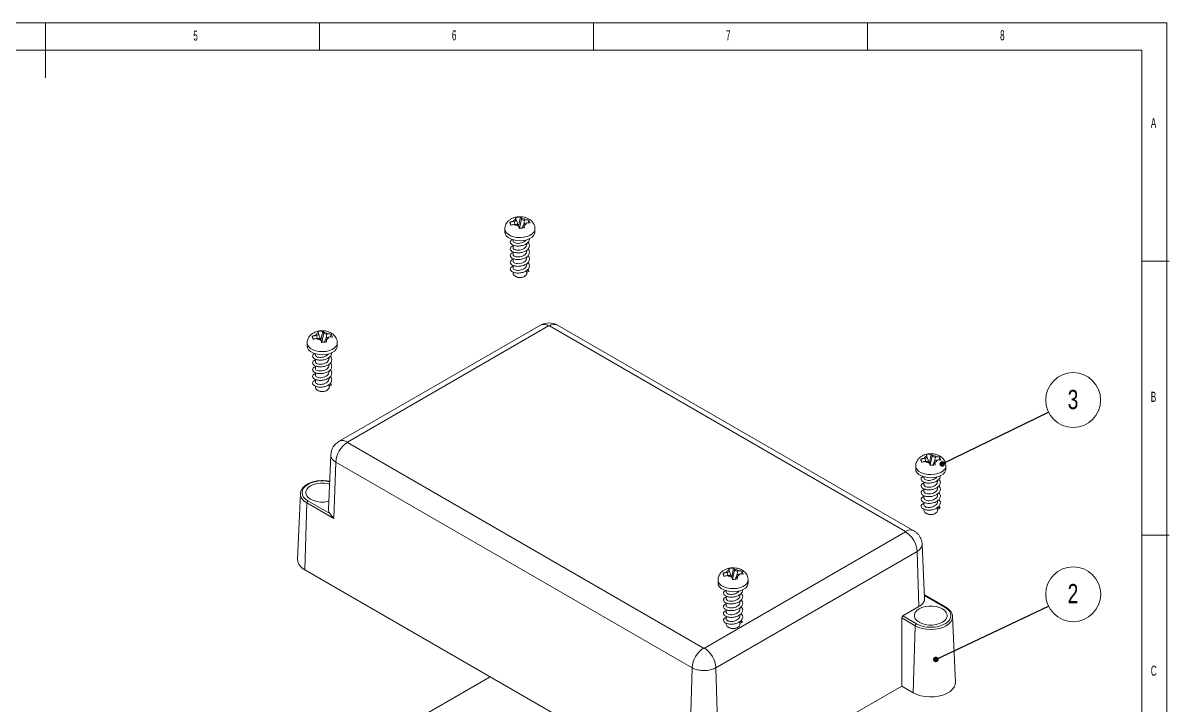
# Model space of a CAD drawing. Header units: millimetres. Extents: x 5 to 415, y 5 to 292.
# Drawn here: x 205.9 to 415, y 167.5 to 292 of the extents above; entities that cross this region are included whole.
import ezdxf

# ---------------------------------------------------------------- set-up
doc = ezdxf.new("R2010")
doc.units = ezdxf.units.MM
doc.layers.add('LAYER_1', color=179, linetype='Continuous', lineweight=15)
doc.styles.add('SLDTEXTSTYLE1', font='TXT', dxfattribs={"width": 0.605})
doc.styles.add('SLDTEXTSTYLE4', font='TXT', dxfattribs={"width": 0.75})
doc.dimstyles.new('SLDDIMSTYLE0', dxfattribs={"dimtxt": 0, "dimasz": 1.016, "dimexe": 0, "dimexo": 0.0625, "dimgap": 0, "dimtad": 0, "dimtih": 1, "dimtoh": 1, "dimdec": 0, "dimrnd": 1e-09, "dimzin": 0, "dimdsep": 46, "dimtxsty": 'Standard', "dimblk1": 'DOT', "dimblk2": 'DOT', "dimsah": 1, "dimcen": 0.09, "dimadec": 0, "dimazin": 0, "dimtfac": 1.016, "dimtdec": 0, "dimtofl": 0, "dimtmove": 0, "dimatfit": 3, "dimldrblk": 'DOT', "dimfxl": 1, "dimfrac": 2, "dimtolj": 1, "dimtzin": 0, "dimarcsym": 0})

# ---------------------------------------------------------------- blocks, each defined once
blk = doc.blocks.new('SW_NOTE_3')
at = {"layer": 'LAYER_1', "color": 0}
blk.add_circle((4.5, 2.2), 5.01, dxfattribs=at)
at = {"layer": 'LAYER_1', "color": 0, "insert": (4.47, 4.05), "char_height": 3.5, "attachment_point": 2, "style": 'SLDTEXTSTYLE4'}
blk.add_mtext('3', dxfattribs=at)
blk = doc.blocks.new('_DOT')
at = {"color": 0, "linetype": 'ByBlock', "lineweight": -2}
blk.add_line((-0.5, 0), (-1, 0), dxfattribs=at)
at = {"color": 0, "linetype": 'ByBlock', "const_width": 0.5}
blk.add_lwpolyline([(-0.25, 0, 1), (0.25, 0, 1)], format="xyb", close=True, dxfattribs=at)
blk = doc.blocks.new('SW_NOTE_4')
at = {"layer": 'LAYER_1', "color": 0}
blk.add_circle((4.53, 2.15), 5.01, dxfattribs=at)
at = {"layer": 'LAYER_1', "color": 0, "insert": (4.49, 4.01), "char_height": 3.5, "attachment_point": 2, "style": 'SLDTEXTSTYLE4'}
blk.add_mtext('2', dxfattribs=at)

msp = doc.modelspace()

# ---------------------------------------------------------------- linework, layer by layer
at = {"color": 7, "linetype": 'Continuous', "lineweight": 15}
for p, q in [((295.502, 255.784), (295.343, 255.765)), ((295.548, 255.2), (295.707, 255.219)), ((295.842, 256.207), (295.876, 256.115)), ((295.876, 256.115), (296.223, 255.089)), ((296.315, 254.904), (296.663, 256.578)), ((296.854, 256.233), (296.821, 256.325)), ((297.263, 255.253), (296.938, 254.539)), ((297.291, 255.03), (297.258, 255.122)), ((297.585, 256.037), (297.426, 256.017)), ((297.631, 255.452), (297.791, 255.472)), ((298.096, 255.488), (298.202, 255.998)), ((293.817, 254.394), (293.817, 253.822)), ((293.875, 253.496), (293.817, 253.822)), ((296.279, 255.004), (296.313, 254.912)), ((299.317, 253.822), (299.317, 254.394)), ((295.317, 252.408), (295.317, 252.186)), ((295.317, 251.45), (295.317, 250.953)), ((297.817, 251.569), (297.817, 251.768)), ((295.317, 250.217), (295.317, 249.72)), ((295.317, 248.984), (295.317, 248.487)), ((297.817, 250.336), (297.817, 250.535)), ((297.817, 249.103), (297.817, 249.302)), ((295.317, 247.751), (295.317, 247.254)), ((297.817, 247.87), (297.817, 248.069)), ((297.817, 246.269), (297.817, 246.836)), ((297.817, 246.818), (298.28, 246.681)), ((298.28, 246.681), (298.058, 247.045)), ((295.317, 246.518), (295.317, 246.269)), ((295.683, 245.759), (295.86, 245.657)), ((297.274, 245.657), (297.451, 245.759)), ((298.28, 246.681), (297.817, 246.431)), ((300.302, 236.823), (263.59, 215.629)), ((301.802, 236.674), (265.09, 215.481)), ((366.934, 199.153), (301.938, 236.674)), ((368.434, 199.301), (303.438, 236.823)), ((259.44, 234.966), (259.28, 234.947)), ((259.486, 234.382), (259.645, 234.401)), ((259.78, 235.388), (259.813, 235.296)), ((259.813, 235.296), (260.161, 234.27)), ((260.253, 234.085), (260.6, 235.76)), ((260.792, 235.415), (260.759, 235.507)), ((261.2, 234.435), (260.875, 233.721)), ((261.229, 234.212), (261.195, 234.304)), ((261.523, 235.218), (261.364, 235.199)), ((261.569, 234.634), (261.728, 234.653)), ((262.034, 234.67), (262.139, 235.179)), ((257.754, 233.575), (257.754, 233.004)), ((257.813, 232.678), (257.754, 233.004)), ((260.217, 234.185), (260.25, 234.094)), ((263.254, 233.004), (263.254, 233.575)), ((259.254, 231.59), (259.254, 231.367)), ((259.254, 230.632), (259.254, 230.134)), ((261.754, 230.751), (261.754, 230.95)), ((259.254, 229.399), (259.254, 228.901)), ((259.254, 228.166), (259.254, 227.668)), ((261.754, 229.518), (261.754, 229.717)), ((261.754, 228.285), (261.754, 228.484)), ((259.254, 226.933), (259.254, 226.435)), ((261.754, 227.052), (261.754, 227.251)), ((261.754, 225.451), (261.754, 226.018)), ((261.754, 225.999), (262.217, 225.862)), ((262.217, 225.862), (261.754, 225.613)), ((262.217, 225.862), (261.995, 226.227)), ((259.254, 225.7), (259.254, 225.451)), ((259.62, 224.94), (259.797, 224.838)), ((261.212, 224.838), (261.388, 224.94)), ((265.09, 215.403), (330.086, 177.881)), ((371.269, 211.634), (371.616, 213.308)), ((262.065, 213.125), (261.634, 203.246)), ((262.97, 211.815), (262.649, 201.526)), ((327.966, 174.293), (262.97, 211.815)), ((370.455, 212.515), (370.296, 212.496)), ((370.501, 211.931), (370.661, 211.95)), ((370.796, 212.937), (370.829, 212.845)), ((370.829, 212.845), (371.177, 211.819)), ((371.232, 211.734), (371.266, 211.642)), ((371.808, 212.963), (371.774, 213.055)), ((372.216, 211.984), (371.891, 211.269)), ((372.245, 211.761), (372.211, 211.853)), ((372.539, 212.767), (372.38, 212.748)), ((372.585, 212.183), (372.744, 212.202)), ((373.049, 212.219), (373.155, 212.728)), ((368.77, 211.124), (368.77, 210.552)), ((368.829, 210.227), (368.77, 210.552)), ((370.27, 209.138), (370.27, 208.916)), ((374.27, 210.552), (374.27, 211.124)), ((370.27, 208.181), (370.27, 207.683)), ((372.77, 208.3), (372.77, 208.499)), ((372.77, 207.067), (372.77, 207.266)), ((256.519, 206.076), (256.006, 194.071)), ((370.27, 206.948), (370.27, 206.45)), ((370.27, 205.715), (370.27, 205.217)), ((372.77, 205.834), (372.77, 206.033)), ((257.686, 204.392), (257.322, 192.17)), ((262.649, 201.526), (257.686, 204.392)), ((257.898, 204.75), (261.876, 202.454)), ((370.27, 204.482), (370.27, 203.984)), ((370.27, 203.249), (370.27, 202.999)), ((372.77, 204.601), (372.77, 204.8)), ((372.77, 202.999), (372.77, 203.567)), ((372.77, 203.548), (373.233, 203.411)), ((373.233, 203.411), (372.77, 203.162)), ((373.233, 203.411), (373.011, 203.776)), ((370.636, 202.489), (370.813, 202.387)), ((372.227, 202.387), (372.404, 202.489)), ((330.222, 177.881), (366.934, 199.074)), ((370.391, 186.917), (369.959, 196.797)), ((369.054, 195.486), (332.342, 174.293)), ((369.368, 185.439), (369.054, 195.486)), ((335.206, 190.816), (335.553, 192.49)), ((257.322, 192.17), (332.276, 148.9)), ((332.708, 190.306), (332.708, 189.734)), ((334.393, 191.696), (334.234, 191.677)), ((334.439, 191.112), (334.598, 191.131)), ((334.733, 192.118), (334.767, 192.027)), ((334.767, 192.027), (335.114, 191.001)), ((335.17, 190.916), (335.203, 190.824)), ((335.745, 192.145), (335.712, 192.237)), ((336.154, 191.165), (335.829, 190.451)), ((336.182, 190.942), (336.149, 191.034)), ((336.476, 191.949), (336.317, 191.929)), ((336.522, 191.364), (336.682, 191.384)), ((336.987, 191.4), (337.093, 191.91)), ((338.208, 189.734), (338.208, 190.306)), ((332.766, 189.408), (332.708, 189.734)), ((334.208, 188.32), (334.208, 188.098)), ((334.208, 187.362), (334.208, 186.865)), ((334.208, 186.129), (334.208, 185.632)), ((336.708, 187.481), (336.708, 187.68)), ((336.708, 186.248), (336.708, 186.447)), ((374.277, 185.324), (370.361, 187.584)), ((334.208, 184.896), (334.208, 184.399)), ((336.708, 185.015), (336.708, 185.214)), ((369.368, 185.439), (366.422, 183.738)), ((334.208, 183.663), (334.208, 183.166)), ((334.208, 182.43), (334.208, 182.181)), ((336.708, 183.782), (336.708, 183.981)), ((336.708, 182.181), (336.708, 182.748)), ((336.708, 182.729), (337.17, 182.592)), ((337.17, 182.592), (336.708, 182.343)), ((337.17, 182.592), (336.948, 182.957)), ((366.217, 183.375), (366.217, 170.944)), ((368.701, 181.94), (366.217, 183.375)), ((366.422, 183.738), (368.913, 182.299)), ((368.701, 181.94), (368.338, 169.719)), ((375.502, 183.676), (375.505, 183.624)), ((376.019, 171.62), (375.505, 183.624)), ((334.574, 181.671), (334.75, 181.569)), ((336.165, 181.569), (336.342, 181.671)), ((327.676, 163.987), (327.966, 174.293)), ((332.342, 174.293), (332.626, 164.228)), ((291.136, 172.65), (265.101, 157.62)), ((339.748, 155.664), (366.217, 170.944)), ((366.217, 170.944), (368.338, 169.719))]:
    msp.add_line(p, q, dxfattribs=at)
at = {"color": 8, "linetype": 'Continuous', "lineweight": 15}
for p, q in [((295.694, 255.218), (295.502, 255.784)), ((296.489, 254.471), (296.854, 256.233)), ((297.258, 255.122), (296.995, 254.544)), ((297.426, 256.017), (297.271, 255.269)), ((293.875, 254.068), (293.817, 254.399)), ((259.632, 234.399), (259.44, 234.966)), ((260.427, 233.653), (260.792, 235.415)), ((261.195, 234.304), (260.932, 233.726)), ((261.364, 235.199), (261.209, 234.451)), ((257.813, 233.249), (257.754, 233.58)), ((370.647, 211.948), (370.455, 212.515)), ((371.442, 211.201), (371.808, 212.963)), ((372.211, 211.853), (371.948, 211.274)), ((372.38, 212.748), (372.224, 212)), ((368.829, 210.798), (368.77, 211.129)), ((332.766, 189.98), (332.708, 190.311)), ((334.585, 191.13), (334.393, 191.696)), ((335.38, 190.383), (335.745, 192.145)), ((336.149, 191.034), (335.886, 190.456)), ((336.317, 191.929), (336.162, 191.181)), ((374.127, 185.309), (370.366, 187.48))]:
    msp.add_line(p, q, dxfattribs=at)
at = {"color": 8, "linetype": 'Continuous', "lineweight": 15, "flags": 128}
for points in [[(299.317, 254.394), (299.289, 254.168), (299.126, 253.812), (298.824, 253.487), (298.401, 253.211), (297.879, 252.999), (297.287, 252.861), (296.655, 252.807), (296.019, 252.838), (295.412, 252.953), (294.868, 253.145), (294.415, 253.405), (294.078, 253.718), (293.875, 254.068)], [(263.254, 233.575), (263.227, 233.35), (263.063, 232.994), (262.762, 232.669), (262.339, 232.393), (261.817, 232.18), (261.224, 232.043), (260.593, 231.989), (259.957, 232.02), (259.35, 232.134), (258.805, 232.327), (258.352, 232.587), (258.016, 232.9), (257.813, 233.249)], [(374.27, 211.124), (374.242, 210.899), (374.079, 210.542), (373.778, 210.217), (373.355, 209.941), (372.833, 209.729), (372.24, 209.592), (371.609, 209.537), (370.972, 209.568), (370.366, 209.683), (369.821, 209.876), (369.368, 210.136), (369.031, 210.449), (368.829, 210.798)], [(261.855, 208.235), (261.224, 208.342), (260.504, 208.383), (259.785, 208.342), (259.094, 208.221), (258.456, 208.025), (257.898, 207.76), (257.439, 207.437), (257.098, 207.07), (256.889, 206.67), (256.818, 206.255), (256.889, 205.84), (257.098, 205.441), (257.439, 205.073), (257.898, 204.75)], [(338.208, 190.306), (338.18, 190.08), (338.016, 189.724), (337.715, 189.399), (337.292, 189.123), (336.77, 188.911), (336.178, 188.773), (335.546, 188.719), (334.91, 188.75), (334.303, 188.865), (333.759, 189.057), (333.306, 189.317), (332.969, 189.63), (332.766, 189.98)], [(375.505, 183.624), (375.506, 183.568), (375.43, 183.119), (375.203, 182.687), (374.835, 182.289), (374.339, 181.94), (373.735, 181.654), (373.046, 181.441), (372.298, 181.31), (371.52, 181.266), (370.742, 181.31), (369.995, 181.441), (369.305, 181.654), (368.701, 181.94)]]:
    msp.add_lwpolyline(points, dxfattribs=at)
at = {"color": 7, "linetype": 'Continuous', "lineweight": 15, "flags": 128}
for points in [[(299.317, 253.822), (299.289, 253.597), (299.126, 253.24), (298.824, 252.915), (298.401, 252.639), (297.879, 252.427), (297.287, 252.29), (296.655, 252.235), (296.019, 252.266), (295.412, 252.381), (294.868, 252.574), (294.415, 252.834), (294.078, 253.147), (293.875, 253.496)], [(295.317, 246.269), (295.343, 246.121), (295.505, 245.888), (295.795, 245.702), (296.177, 245.583), (296.607, 245.548), (297.032, 245.599), (297.401, 245.731), (297.669, 245.929), (297.804, 246.167), (297.817, 246.269)], [(263.254, 233.004), (263.227, 232.778), (263.063, 232.422), (262.762, 232.097), (262.339, 231.821), (261.817, 231.609), (261.224, 231.471), (260.593, 231.417), (259.957, 231.448), (259.35, 231.563), (258.805, 231.755), (258.352, 232.015), (258.016, 232.328), (257.813, 232.678)], [(259.254, 225.451), (259.281, 225.303), (259.442, 225.07), (259.732, 224.883), (260.115, 224.765), (260.545, 224.729), (260.969, 224.781), (261.338, 224.913), (261.606, 225.11), (261.742, 225.348), (261.754, 225.451)], [(374.27, 210.552), (374.242, 210.327), (374.079, 209.971), (373.778, 209.646), (373.355, 209.37), (372.833, 209.157), (372.24, 209.02), (371.609, 208.966), (370.972, 208.997), (370.366, 209.112), (369.821, 209.304), (369.368, 209.564), (369.031, 209.877), (368.829, 210.227)], [(261.712, 204.67), (261.495, 204.62), (260.84, 204.534), (260.168, 204.534), (259.514, 204.62), (258.908, 204.789), (258.383, 205.031), (257.964, 205.334), (257.673, 205.683), (257.523, 206.061), (257.523, 206.449), (257.673, 206.827), (257.964, 207.177), (258.383, 207.48), (258.908, 207.722), (259.514, 207.89), (260.168, 207.976), (260.84, 207.976), (261.495, 207.89), (261.842, 207.805)], [(256.518, 206.016), (256.518, 206.019), (256.519, 206.076)], [(370.27, 202.999), (370.297, 202.851), (370.458, 202.619), (370.748, 202.432), (371.131, 202.314), (371.56, 202.278), (371.985, 202.33), (372.354, 202.462), (372.622, 202.659), (372.757, 202.897), (372.77, 202.999)], [(338.208, 189.734), (338.18, 189.509), (338.016, 189.152), (337.715, 188.827), (337.292, 188.551), (336.77, 188.339), (336.178, 188.202), (335.546, 188.147), (334.91, 188.178), (334.303, 188.293), (333.759, 188.486), (333.306, 188.746), (332.969, 189.059), (332.766, 189.408)], [(373.641, 185.029), (374.06, 184.725), (374.352, 184.376), (374.501, 183.998), (374.501, 183.61), (374.352, 183.232), (374.06, 182.883), (373.641, 182.579), (373.116, 182.338), (372.511, 182.169), (371.856, 182.083), (371.184, 182.083), (370.529, 182.169), (369.924, 182.338), (369.399, 182.579), (368.98, 182.883), (368.688, 183.232), (368.539, 183.61), (368.539, 183.998), (368.688, 184.376), (368.98, 184.725), (369.399, 185.029), (369.924, 185.27), (370.529, 185.439), (371.184, 185.525), (371.856, 185.525), (372.511, 185.439), (373.116, 185.27), (373.641, 185.029)], [(368.913, 182.299), (369.472, 182.034), (370.109, 181.838), (370.801, 181.717), (371.52, 181.676), (372.239, 181.717), (372.931, 181.838), (373.568, 182.034), (374.127, 182.299), (374.585, 182.622), (374.926, 182.99), (375.136, 183.389), (375.207, 183.804), (375.136, 184.219), (374.926, 184.618), (374.585, 184.986), (374.127, 185.309)], [(334.208, 182.181), (334.234, 182.033), (334.396, 181.8), (334.685, 181.614), (335.068, 181.495), (335.498, 181.46), (335.923, 181.511), (336.292, 181.643), (336.56, 181.84), (336.695, 182.079), (336.708, 182.181)], [(368.338, 169.719), (368.977, 169.413), (369.702, 169.179), (370.49, 169.027), (371.312, 168.961), (372.142, 168.983), (372.95, 169.093), (373.71, 169.286), (374.395, 169.557), (374.982, 169.896), (375.451, 170.292), (375.787, 170.73), (375.977, 171.197), (376.019, 171.62)]]:
    msp.add_lwpolyline(points, dxfattribs=at)
at = {"color": 7, "linetype": 'Continuous', "lineweight": 15}
for centre, radius, start, end in [((296.104, 255.408), 0.84, 108.10647, 154.82206), ((296.445, 256.421), 1.515, 233.69196, 264.97941), ((296.688, 254.816), 1.515, 53.69196, 84.97941), ((297.03, 255.829), 0.84, 288.10647, 334.82206), ((296.567, 246.982), 1.503, 241.92076, 298.07924), ((301.87, 234.085), 3.155, 59.71338, 119.73699), ((260.041, 234.589), 0.84, 108.10647, 154.82206), ((260.383, 235.603), 1.515, 233.69196, 264.97941), ((260.626, 233.998), 1.515, 53.69196, 84.97941), ((260.968, 235.011), 0.84, 288.10647, 334.82206), ((260.504, 226.164), 1.503, 241.92076, 298.07924), ((265.122, 212.988), 3.053, 119.60441, 177.43855), ((267.593, 211.503), 4.633, 122.6951, 176.15006), ((371.057, 212.138), 0.84, 108.10647, 154.82206), ((371.398, 213.151), 1.515, 233.69196, 264.97941), ((371.642, 211.546), 1.515, 53.69196, 84.97941), ((371.983, 212.56), 0.84, 288.10647, 334.82206), ((258.148, 204.36), 0.463, 122.6951, 176.15006), ((371.52, 203.713), 1.503, 241.92076, 298.07924), ((364.432, 195.175), 4.633, 3.84994, 57.3049), ((258.218, 194.197), 2.216, 183.25847, 246.15356), ((334.994, 191.32), 0.84, 108.10647, 154.82206), ((335.336, 192.333), 1.515, 233.69196, 264.97941), ((335.579, 190.728), 1.515, 53.69196, 84.97941), ((335.921, 191.741), 0.84, 288.10647, 334.82206), ((369.164, 181.909), 0.463, 122.6951, 176.15006), ((335.458, 182.894), 1.503, 241.92076, 298.07924), ((332.589, 173.982), 4.633, 122.6951, 176.15006), ((327.72, 173.982), 4.633, 3.84994, 57.3049)]:
    msp.add_arc(centre, radius, start, end, dxfattribs=at)
at = {"color": 8, "linetype": 'Continuous', "lineweight": 15}
for centre, radius, start, end in [((300.926, 235.476), 1.484, 53.82896, 114.86058), ((302.814, 235.476), 1.484, 65.13942, 126.17104), ((264.214, 214.283), 1.484, 53.83236, 114.82308), ((258.514, 206.219), 2.006, 185.80242, 245.61596), ((367.81, 197.954), 1.484, 65.17692, 126.16764), ((368.34, 196.947), 1.626, 296.05431, 354.67099), ((374.214, 185.189), 0.148, 65.17713, 126.16762)]:
    msp.add_arc(centre, radius, start, end, dxfattribs=at)
at = {"color": 7, "linetype": 'Continuous', "lineweight": 15}
for centre, major_axis, ratio, start_param, end_param in [((295.362, 256.073), (0.524, -0.026), 0.559927, 5.0110288, 6.5147877), ((295.78, 254.923), (0.51, 0.029), 0.590716, 0.1760469, 1.6798058), ((297.354, 256.314), (0.51, 0.029), 0.590716, 3.3176396, 4.8213984), ((297.772, 255.164), (0.524, -0.026), 0.559927, 1.8694362, 3.373195), ((259.3, 235.254), (0.524, -0.026), 0.559927, 5.0110288, 6.5147877), ((259.717, 234.105), (0.51, 0.029), 0.590716, 0.1760469, 1.6798058), ((261.291, 235.496), (0.51, 0.029), 0.590716, 3.3176396, 4.8213984), ((261.709, 234.346), (0.524, -0.026), 0.559927, 1.8694362, 3.373195), ((370.315, 212.803), (0.524, -0.026), 0.559927, 5.0110288, 6.5147877), ((370.733, 211.653), (0.51, 0.029), 0.590716, 0.1760469, 1.6798058), ((372.307, 213.044), (0.51, 0.029), 0.590716, 3.3176396, 4.8213984), ((372.725, 211.894), (0.524, -0.026), 0.559927, 1.8694362, 3.373195), ((334.253, 191.985), (0.524, -0.026), 0.559927, 5.0110288, 6.5147877), ((334.671, 190.835), (0.51, 0.029), 0.590716, 0.1760469, 1.6798058), ((336.245, 192.226), (0.51, 0.029), 0.590716, 3.3176396, 4.8213984), ((336.662, 191.076), (0.524, -0.026), 0.559927, 1.8694362, 3.373195), ((366.429, 183.488), (0.142, 0.264), 0.5971634, 0.7665987, 2.3024885)]:
    msp.add_ellipse(centre, major_axis=major_axis, ratio=ratio, start_param=start_param, end_param=end_param, dxfattribs=at)
for points, knots in [([(299.301, 254.394), (299.306, 254.452), (299.322, 254.672), (299.22, 255.042), (299.017, 255.465), (298.721, 255.826), (298.351, 256.128), (297.903, 256.368), (297.384, 256.538), (296.811, 256.623), (296.21, 256.615), (295.609, 256.505), (295.064, 256.296), (294.606, 256.002), (294.25, 255.65), (293.995, 255.243), (293.841, 254.819), (293.83, 254.533), (293.825, 254.404)], [0, 0, 0, 0, 0.0224943, 0.0848605, 0.1446244, 0.2039556, 0.2649891, 0.3296553, 0.3987278, 0.4706342, 0.543635, 0.6185569, 0.6968447, 0.7645833, 0.8284677, 0.8899837, 0.9504295, 1, 1, 1, 1]), ([(295.343, 255.765), (295.298, 255.759), (295.207, 255.746), (295.071, 255.712), (294.936, 255.668), (294.825, 255.622), (294.761, 255.589), (294.739, 255.579)], [0, 0, 0, 0, 0.2177749, 0.4370443, 0.6611819, 0.8870661, 1, 1, 1, 1]), ([(294.739, 255.579), (294.754, 255.54), (294.782, 255.462), (294.829, 255.333), (294.879, 255.197), (294.914, 255.098), (294.932, 255.049)], [0, 0, 0, 0, 0.2484757, 0.4975835, 0.7484886, 1, 1, 1, 1]), ([(294.932, 255.049), (295.007, 255.075), (295.158, 255.128), (295.367, 255.175), (295.497, 255.193), (295.548, 255.2)], [0, 0, 0, 0, 0.3739126, 0.7561761, 1, 1, 1, 1]), ([(296.663, 256.578), (296.586, 256.575), (296.434, 256.569), (296.204, 256.545), (295.974, 256.513), (295.821, 256.483), (295.745, 256.467)], [0, 0, 0, 0, 0.2484757, 0.4975835, 0.7484886, 1, 1, 1, 1]), ([(295.745, 256.467), (295.754, 256.445), (295.771, 256.4), (295.806, 256.307), (295.832, 256.235), (295.842, 256.207)], [0, 0, 0, 0, 0.3739126, 0.7561761, 1, 1, 1, 1]), ([(296.821, 256.325), (296.801, 256.374), (296.76, 256.473), (296.703, 256.545), (296.669, 256.573), (296.663, 256.578)], [0, 0, 0, 0, 0.4370239, 0.8869741, 1, 1, 1, 1]), ([(298.202, 255.998), (298.127, 256.014), (297.976, 256.046), (297.767, 256.054), (297.636, 256.041), (297.585, 256.037)], [0, 0, 0, 0, 0.3739126, 0.7561761, 1, 1, 1, 1]), ([(297.791, 255.472), (297.881, 255.48), (298.066, 255.496), (298.266, 255.486), (298.373, 255.471), (298.394, 255.468)], [0, 0, 0, 0, 0.4370239, 0.8869741, 1, 1, 1, 1]), ([(298.394, 255.468), (298.365, 255.565), (298.307, 255.76), (298.237, 255.918), (298.202, 255.998)], [0, 0, 0, 0, 0.49758483, 1, 1, 1, 1]), ([(296.313, 254.912), (296.333, 254.856), (296.374, 254.743), (296.43, 254.584), (296.464, 254.488), (296.471, 254.468)], [0, 0, 0, 0, 0.4370239, 0.8869741, 1, 1, 1, 1]), ([(296.471, 254.468), (296.624, 254.494), (296.931, 254.546), (297.235, 254.568), (297.389, 254.579)], [0, 0, 0, 0, 0.49758483, 1, 1, 1, 1]), ([(297.389, 254.579), (297.38, 254.644), (297.363, 254.774), (297.328, 254.922), (297.302, 255), (297.291, 255.03)], [0, 0, 0, 0, 0.3739126, 0.7561761, 1, 1, 1, 1]), ([(295.521, 251.368), (295.371, 251.313), (295.044, 251.193), (294.805, 250.905), (294.809, 250.576), (295.085, 250.277), (295.583, 250.08), (296.235, 249.998), (296.936, 250.082), (297.579, 250.321), (298.072, 250.681), (298.327, 251.137), (298.338, 251.596), (298.145, 251.858), (298.058, 251.977)], [0, 0, 0, 0, 0.0740005, 0.1610568, 0.2458122, 0.3305676, 0.4176239, 0.5011251, 0.5874004, 0.6736758, 0.7571769, 0.8442332, 0.9289886, 1, 1, 1, 1]), ([(295.224, 252.472), (295.183, 252.456), (294.974, 252.371), (294.812, 252.135), (294.807, 251.81), (295.085, 251.51), (295.583, 251.313), (296.236, 251.231), (296.935, 251.315), (297.581, 251.554), (298.063, 251.914), (298.316, 252.299), (298.292, 252.541), (298.283, 252.622)], [0, 0, 0, 0, 0.025138, 0.1293405, 0.2307889, 0.3322374, 0.4364399, 0.5363871, 0.6396549, 0.7429226, 0.8428698, 0.9470723, 1, 1, 1, 1]), ([(295.34, 252.186), (295.336, 252.15), (295.325, 252.044), (295.514, 251.882), (295.863, 251.765), (296.33, 251.726), (296.832, 251.808), (297.281, 252.005), (297.579, 252.208), (297.649, 252.357), (297.666, 252.392)], [0, 0, 0, 0, 0.077178, 0.2226867, 0.3722856, 0.515569, 0.6637781, 0.8119872, 0.9552706, 1, 1, 1, 1]), ([(295.34, 250.953), (295.336, 250.917), (295.325, 250.812), (295.514, 250.649), (295.862, 250.532), (296.331, 250.493), (296.83, 250.576), (297.291, 250.77), (297.635, 251.047), (297.814, 251.336), (297.798, 251.513), (297.793, 251.569)], [0, 0, 0, 0, 0.0657842, 0.1898114, 0.3173249, 0.4394552, 0.5657842, 0.6921131, 0.8142435, 0.941757, 1, 1, 1, 1]), ([(295.521, 250.136), (295.371, 250.08), (295.044, 249.96), (294.805, 249.672), (294.809, 249.344), (295.085, 249.044), (295.583, 248.847), (296.235, 248.765), (296.936, 248.849), (297.579, 249.088), (298.072, 249.448), (298.327, 249.904), (298.338, 250.363), (298.145, 250.625), (298.058, 250.744)], [0, 0, 0, 0, 0.0740005, 0.1610568, 0.2458122, 0.3305676, 0.4176239, 0.5011251, 0.5874004, 0.6736758, 0.7571769, 0.8442332, 0.9289886, 1, 1, 1, 1]), ([(295.521, 248.903), (295.371, 248.847), (295.044, 248.727), (294.805, 248.439), (294.809, 248.111), (295.085, 247.811), (295.583, 247.614), (296.235, 247.532), (296.936, 247.616), (297.579, 247.855), (298.072, 248.215), (298.327, 248.671), (298.338, 249.13), (298.145, 249.392), (298.058, 249.511)], [0, 0, 0, 0, 0.0740005, 0.1610568, 0.2458122, 0.3305676, 0.4176239, 0.5011251, 0.5874004, 0.6736758, 0.7571769, 0.8442332, 0.9289886, 1, 1, 1, 1]), ([(295.34, 249.72), (295.336, 249.684), (295.325, 249.579), (295.514, 249.416), (295.862, 249.299), (296.331, 249.26), (296.83, 249.343), (297.291, 249.537), (297.635, 249.814), (297.814, 250.103), (297.798, 250.28), (297.793, 250.336)], [0, 0, 0, 0, 0.0657842, 0.1898114, 0.3173249, 0.4394552, 0.5657842, 0.6921131, 0.8142435, 0.941757, 1, 1, 1, 1]), ([(295.34, 248.487), (295.336, 248.451), (295.325, 248.346), (295.514, 248.183), (295.862, 248.066), (296.331, 248.027), (296.83, 248.11), (297.291, 248.304), (297.635, 248.581), (297.814, 248.87), (297.798, 249.048), (297.793, 249.103)], [0, 0, 0, 0, 0.0657842, 0.1898114, 0.3173249, 0.4394552, 0.5657842, 0.6921131, 0.8142435, 0.941757, 1, 1, 1, 1]), ([(295.521, 247.67), (295.371, 247.614), (295.044, 247.494), (294.805, 247.206), (294.809, 246.878), (295.085, 246.578), (295.583, 246.381), (296.235, 246.299), (296.936, 246.383), (297.579, 246.622), (298.072, 246.982), (298.327, 247.438), (298.338, 247.897), (298.145, 248.159), (298.058, 248.278)], [0, 0, 0, 0, 0.0740005, 0.1610568, 0.2458122, 0.3305676, 0.4176239, 0.5011251, 0.5874004, 0.6736758, 0.7571769, 0.8442332, 0.9289886, 1, 1, 1, 1]), ([(295.34, 247.254), (295.336, 247.218), (295.325, 247.113), (295.514, 246.95), (295.862, 246.833), (296.331, 246.794), (296.83, 246.877), (297.291, 247.071), (297.635, 247.348), (297.814, 247.637), (297.798, 247.815), (297.793, 247.87)], [0, 0, 0, 0, 0.0657842, 0.1898114, 0.3173249, 0.4394552, 0.5657842, 0.6921131, 0.8142435, 0.941757, 1, 1, 1, 1]), ([(301.938, 236.674), (301.93, 236.678), (301.913, 236.686), (301.881, 236.691), (301.848, 236.69), (301.821, 236.684), (301.807, 236.677), (301.802, 236.674)], [0, 0, 0, 0, 0.212586, 0.4249859, 0.6418287, 0.8604697, 1, 1, 1, 1]), ([(263.239, 233.575), (263.243, 233.634), (263.259, 233.854), (263.157, 234.223), (262.954, 234.646), (262.658, 235.008), (262.288, 235.31), (261.841, 235.55), (261.322, 235.719), (260.748, 235.805), (260.148, 235.796), (259.547, 235.687), (259.002, 235.477), (258.543, 235.183), (258.188, 234.832), (257.932, 234.424), (257.779, 234.001), (257.768, 233.715), (257.763, 233.586)], [0, 0, 0, 0, 0.0224943, 0.0848605, 0.1446244, 0.2039556, 0.2649891, 0.3296553, 0.3987278, 0.4706342, 0.543635, 0.6185569, 0.6968447, 0.7645833, 0.8284677, 0.8899837, 0.9504295, 1, 1, 1, 1]), ([(259.28, 234.947), (259.235, 234.94), (259.144, 234.927), (259.008, 234.894), (258.873, 234.85), (258.763, 234.804), (258.698, 234.771), (258.677, 234.76)], [0, 0, 0, 0, 0.2177749, 0.4370443, 0.6611819, 0.8870661, 1, 1, 1, 1]), ([(258.677, 234.76), (258.691, 234.721), (258.72, 234.643), (258.767, 234.515), (258.816, 234.378), (258.852, 234.28), (258.869, 234.23)], [0, 0, 0, 0, 0.2484757, 0.4975835, 0.7484886, 1, 1, 1, 1]), ([(258.869, 234.23), (258.944, 234.257), (259.096, 234.309), (259.304, 234.357), (259.435, 234.375), (259.486, 234.382)], [0, 0, 0, 0, 0.3739126, 0.7561761, 1, 1, 1, 1]), ([(260.6, 235.76), (260.524, 235.757), (260.371, 235.75), (260.142, 235.727), (259.912, 235.695), (259.759, 235.664), (259.683, 235.649)], [0, 0, 0, 0, 0.2484757, 0.4975835, 0.7484886, 1, 1, 1, 1]), ([(259.683, 235.649), (259.691, 235.627), (259.709, 235.582), (259.743, 235.489), (259.77, 235.416), (259.78, 235.388)], [0, 0, 0, 0, 0.3739126, 0.7561761, 1, 1, 1, 1]), ([(260.759, 235.507), (260.738, 235.555), (260.697, 235.655), (260.641, 235.727), (260.607, 235.754), (260.6, 235.76)], [0, 0, 0, 0, 0.4370239, 0.8869741, 1, 1, 1, 1]), ([(261.326, 233.761), (261.317, 233.825), (261.3, 233.955), (261.265, 234.103), (261.239, 234.181), (261.229, 234.212)], [0, 0, 0, 0, 0.3739126, 0.7561761, 1, 1, 1, 1]), ([(262.139, 235.179), (262.064, 235.195), (261.913, 235.228), (261.704, 235.235), (261.574, 235.223), (261.523, 235.218)], [0, 0, 0, 0, 0.3739126, 0.7561761, 1, 1, 1, 1]), ([(261.728, 234.653), (261.819, 234.661), (262.003, 234.678), (262.203, 234.667), (262.31, 234.652), (262.332, 234.65)], [0, 0, 0, 0, 0.4370239, 0.8869741, 1, 1, 1, 1]), ([(262.332, 234.65), (262.303, 234.747), (262.244, 234.942), (262.174, 235.1), (262.139, 235.179)], [0, 0, 0, 0, 0.49758483, 1, 1, 1, 1]), ([(260.25, 234.094), (260.27, 234.038), (260.311, 233.924), (260.368, 233.765), (260.402, 233.669), (260.409, 233.65)], [0, 0, 0, 0, 0.4370239, 0.8869741, 1, 1, 1, 1]), ([(260.409, 233.65), (260.561, 233.676), (260.868, 233.727), (261.173, 233.75), (261.326, 233.761)], [0, 0, 0, 0, 0.49758483, 1, 1, 1, 1]), ([(259.458, 230.55), (259.308, 230.495), (258.981, 230.374), (258.742, 230.086), (258.747, 229.758), (259.022, 229.459), (259.521, 229.261), (260.173, 229.18), (260.873, 229.263), (261.516, 229.503), (262.009, 229.863), (262.265, 230.319), (262.276, 230.778), (262.083, 231.04), (261.995, 231.159)], [0, 0, 0, 0, 0.0740005, 0.1610568, 0.2458122, 0.3305676, 0.4176239, 0.5011251, 0.5874004, 0.6736758, 0.7571769, 0.8442332, 0.9289886, 1, 1, 1, 1]), ([(259.161, 231.654), (259.121, 231.637), (258.911, 231.553), (258.749, 231.316), (258.745, 230.992), (259.023, 230.692), (259.521, 230.494), (260.173, 230.413), (260.872, 230.496), (261.519, 230.736), (262, 231.095), (262.253, 231.481), (262.229, 231.722), (262.221, 231.804)], [0, 0, 0, 0, 0.025138, 0.1293405, 0.2307889, 0.3322374, 0.4364399, 0.5363871, 0.6396549, 0.7429226, 0.8428698, 0.9470723, 1, 1, 1, 1]), ([(259.278, 231.368), (259.274, 231.331), (259.262, 231.226), (259.452, 231.063), (259.8, 230.946), (260.268, 230.908), (260.77, 230.99), (261.219, 231.187), (261.516, 231.39), (261.587, 231.538), (261.603, 231.573)], [0, 0, 0, 0, 0.077178, 0.2226867, 0.3722856, 0.515569, 0.6637781, 0.8119872, 0.9552706, 1, 1, 1, 1]), ([(259.278, 230.135), (259.274, 230.098), (259.262, 229.993), (259.452, 229.83), (259.8, 229.713), (260.269, 229.675), (260.767, 229.758), (261.229, 229.952), (261.572, 230.228), (261.751, 230.518), (261.736, 230.695), (261.731, 230.751)], [0, 0, 0, 0, 0.0657842, 0.1898114, 0.3173249, 0.4394552, 0.5657842, 0.6921131, 0.8142435, 0.941757, 1, 1, 1, 1]), ([(259.458, 229.317), (259.308, 229.262), (258.981, 229.142), (258.742, 228.853), (258.747, 228.525), (259.022, 228.226), (259.521, 228.028), (260.173, 227.947), (260.873, 228.031), (261.516, 228.27), (262.009, 228.63), (262.265, 229.086), (262.276, 229.545), (262.083, 229.807), (261.995, 229.926)], [0, 0, 0, 0, 0.0740005, 0.1610568, 0.2458122, 0.3305676, 0.4176239, 0.5011251, 0.5874004, 0.6736758, 0.7571769, 0.8442332, 0.9289886, 1, 1, 1, 1]), ([(259.458, 228.084), (259.308, 228.029), (258.981, 227.909), (258.742, 227.62), (258.747, 227.292), (259.022, 226.993), (259.521, 226.795), (260.173, 226.714), (260.873, 226.798), (261.516, 227.037), (262.009, 227.397), (262.265, 227.853), (262.276, 228.312), (262.083, 228.574), (261.995, 228.693)], [0, 0, 0, 0, 0.0740005, 0.1610568, 0.2458122, 0.3305676, 0.4176239, 0.5011251, 0.5874004, 0.6736758, 0.7571769, 0.8442332, 0.9289886, 1, 1, 1, 1]), ([(259.278, 228.902), (259.274, 228.865), (259.262, 228.76), (259.452, 228.597), (259.8, 228.48), (260.269, 228.442), (260.767, 228.525), (261.229, 228.719), (261.572, 228.995), (261.751, 229.285), (261.736, 229.462), (261.731, 229.518)], [0, 0, 0, 0, 0.0657842, 0.1898114, 0.3173249, 0.4394552, 0.5657842, 0.6921131, 0.8142435, 0.941757, 1, 1, 1, 1]), ([(259.278, 227.669), (259.274, 227.632), (259.262, 227.527), (259.452, 227.364), (259.8, 227.247), (260.269, 227.209), (260.767, 227.292), (261.229, 227.486), (261.572, 227.762), (261.751, 228.052), (261.736, 228.229), (261.731, 228.285)], [0, 0, 0, 0, 0.0657842, 0.1898114, 0.3173249, 0.4394552, 0.5657842, 0.6921131, 0.8142435, 0.941757, 1, 1, 1, 1]), ([(259.458, 226.851), (259.308, 226.796), (258.981, 226.676), (258.742, 226.387), (258.747, 226.059), (259.022, 225.76), (259.521, 225.562), (260.173, 225.481), (260.873, 225.565), (261.516, 225.804), (262.009, 226.164), (262.265, 226.62), (262.276, 227.079), (262.083, 227.341), (261.995, 227.46)], [0, 0, 0, 0, 0.0740005, 0.1610568, 0.2458122, 0.3305676, 0.4176239, 0.5011251, 0.5874004, 0.6736758, 0.7571769, 0.8442332, 0.9289886, 1, 1, 1, 1]), ([(259.278, 226.436), (259.274, 226.399), (259.262, 226.294), (259.452, 226.131), (259.8, 226.014), (260.269, 225.976), (260.767, 226.059), (261.229, 226.253), (261.572, 226.529), (261.751, 226.819), (261.736, 226.996), (261.731, 227.052)], [0, 0, 0, 0, 0.0657842, 0.1898114, 0.3173249, 0.4394552, 0.5657842, 0.6921131, 0.8142435, 0.941757, 1, 1, 1, 1]), ([(265.09, 215.481), (265.083, 215.476), (265.07, 215.467), (265.061, 215.448), (265.063, 215.429), (265.074, 215.413), (265.086, 215.406), (265.09, 215.403)], [0, 0, 0, 0, 0.212586, 0.4249859, 0.6418287, 0.8604697, 1, 1, 1, 1]), ([(374.255, 211.124), (374.259, 211.182), (374.275, 211.402), (374.173, 211.772), (373.97, 212.195), (373.674, 212.557), (373.304, 212.859), (372.857, 213.099), (372.338, 213.268), (371.764, 213.353), (371.164, 213.345), (370.563, 213.235), (370.017, 213.026), (369.559, 212.732), (369.204, 212.381), (368.948, 211.973), (368.794, 211.55), (368.783, 211.263), (368.778, 211.135)], [0, 0, 0, 0, 0.0224943, 0.0848605, 0.1446244, 0.2039556, 0.2649891, 0.3296553, 0.3987278, 0.4706342, 0.543635, 0.6185569, 0.6968447, 0.7645833, 0.8284677, 0.8899837, 0.9504295, 1, 1, 1, 1]), ([(371.616, 213.308), (371.54, 213.305), (371.387, 213.299), (371.158, 213.276), (370.927, 213.244), (370.775, 213.213), (370.698, 213.197)], [0, 0, 0, 0, 0.2484757, 0.4975835, 0.7484886, 1, 1, 1, 1]), ([(371.774, 213.055), (371.754, 213.104), (371.713, 213.204), (371.657, 213.276), (371.623, 213.303), (371.616, 213.308)], [0, 0, 0, 0, 0.4370239, 0.8869741, 1, 1, 1, 1]), ([(370.296, 212.496), (370.251, 212.489), (370.16, 212.476), (370.024, 212.443), (369.889, 212.399), (369.779, 212.352), (369.714, 212.32), (369.693, 212.309)], [0, 0, 0, 0, 0.2177749, 0.4370443, 0.6611819, 0.8870661, 1, 1, 1, 1]), ([(369.693, 212.309), (369.707, 212.27), (369.736, 212.192), (369.783, 212.063), (369.832, 211.927), (369.867, 211.829), (369.885, 211.779)], [0, 0, 0, 0, 0.2484757, 0.4975835, 0.7484886, 1, 1, 1, 1]), ([(369.885, 211.779), (369.96, 211.805), (370.111, 211.858), (370.32, 211.905), (370.451, 211.924), (370.501, 211.931)], [0, 0, 0, 0, 0.3739126, 0.7561761, 1, 1, 1, 1]), ([(370.698, 213.197), (370.707, 213.175), (370.724, 213.131), (370.759, 213.037), (370.785, 212.965), (370.796, 212.937)], [0, 0, 0, 0, 0.3739126, 0.7561761, 1, 1, 1, 1]), ([(371.266, 211.642), (371.286, 211.586), (371.327, 211.473), (371.384, 211.314), (371.418, 211.218), (371.424, 211.199)], [0, 0, 0, 0, 0.4370239, 0.8869741, 1, 1, 1, 1]), ([(371.424, 211.199), (371.577, 211.224), (371.884, 211.276), (372.189, 211.298), (372.342, 211.31)], [0, 0, 0, 0, 0.49758483, 1, 1, 1, 1]), ([(372.342, 211.31), (372.333, 211.374), (372.316, 211.504), (372.281, 211.652), (372.255, 211.73), (372.245, 211.761)], [0, 0, 0, 0, 0.3739126, 0.7561761, 1, 1, 1, 1]), ([(373.155, 212.728), (373.08, 212.744), (372.929, 212.777), (372.72, 212.784), (372.59, 212.772), (372.539, 212.767)], [0, 0, 0, 0, 0.3739126, 0.7561761, 1, 1, 1, 1]), ([(372.744, 212.202), (372.835, 212.21), (373.019, 212.227), (373.219, 212.216), (373.326, 212.201), (373.347, 212.198)], [0, 0, 0, 0, 0.4370239, 0.8869741, 1, 1, 1, 1]), ([(373.347, 212.198), (373.318, 212.295), (373.26, 212.491), (373.19, 212.649), (373.155, 212.728)], [0, 0, 0, 0, 0.49758483, 1, 1, 1, 1]), ([(370.177, 209.203), (370.136, 209.186), (369.927, 209.102), (369.765, 208.865), (369.761, 208.541), (370.039, 208.241), (370.537, 208.043), (371.189, 207.961), (371.888, 208.045), (372.535, 208.285), (373.016, 208.644), (373.269, 209.03), (373.245, 209.271), (373.237, 209.353)], [0, 0, 0, 0, 0.025138, 0.1293405, 0.2307889, 0.3322374, 0.4364399, 0.5363871, 0.6396549, 0.7429226, 0.8428698, 0.9470723, 1, 1, 1, 1]), ([(370.294, 208.916), (370.29, 208.88), (370.278, 208.775), (370.468, 208.612), (370.816, 208.495), (371.284, 208.457), (371.786, 208.539), (372.235, 208.736), (372.532, 208.939), (372.602, 209.087), (372.619, 209.122)], [0, 0, 0, 0, 0.077178, 0.2226867, 0.3722856, 0.515569, 0.6637781, 0.8119872, 0.9552706, 1, 1, 1, 1]), ([(261.854, 208.291), (261.809, 208.303), (261.547, 208.372), (261.025, 208.427), (260.313, 208.449), (259.604, 208.39), (258.924, 208.257), (258.291, 208.053), (257.727, 207.782), (257.249, 207.448), (256.873, 207.061), (256.628, 206.632), (256.514, 206.27), (256.529, 206.062), (256.533, 206.006)], [0, 0, 0, 0, 0.0195587, 0.114075, 0.2084853, 0.3029181, 0.3974803, 0.4923109, 0.5875495, 0.6832619, 0.7791571, 0.8740651, 0.9664231, 1, 1, 1, 1]), ([(370.474, 208.099), (370.324, 208.044), (369.997, 207.923), (369.758, 207.635), (369.763, 207.307), (370.038, 207.008), (370.537, 206.81), (371.189, 206.728), (371.889, 206.812), (372.532, 207.052), (373.025, 207.411), (373.281, 207.867), (373.291, 208.326), (373.099, 208.588), (373.011, 208.708)], [0, 0, 0, 0, 0.0740005, 0.1610568, 0.2458122, 0.3305676, 0.4176239, 0.5011251, 0.5874004, 0.6736758, 0.7571769, 0.8442332, 0.9289886, 1, 1, 1, 1]), ([(370.474, 206.866), (370.324, 206.811), (369.997, 206.69), (369.758, 206.402), (369.763, 206.074), (370.038, 205.775), (370.537, 205.577), (371.189, 205.495), (371.889, 205.579), (372.532, 205.819), (373.025, 206.178), (373.281, 206.634), (373.291, 207.093), (373.099, 207.355), (373.011, 207.475)], [0, 0, 0, 0, 0.0740005, 0.1610568, 0.2458122, 0.3305676, 0.4176239, 0.5011251, 0.5874004, 0.6736758, 0.7571769, 0.8442332, 0.9289886, 1, 1, 1, 1]), ([(370.294, 207.683), (370.29, 207.647), (370.278, 207.542), (370.468, 207.379), (370.816, 207.262), (371.284, 207.223), (371.783, 207.306), (372.245, 207.5), (372.588, 207.777), (372.767, 208.066), (372.751, 208.244), (372.747, 208.299)], [0, 0, 0, 0, 0.0657842, 0.1898114, 0.3173249, 0.4394552, 0.5657842, 0.6921131, 0.8142435, 0.941757, 1, 1, 1, 1]), ([(370.294, 206.45), (370.29, 206.414), (370.278, 206.309), (370.468, 206.146), (370.816, 206.029), (371.284, 205.99), (371.783, 206.073), (372.245, 206.267), (372.588, 206.544), (372.767, 206.833), (372.751, 207.011), (372.747, 207.067)], [0, 0, 0, 0, 0.0657842, 0.1898114, 0.3173249, 0.4394552, 0.5657842, 0.6921131, 0.8142435, 0.941757, 1, 1, 1, 1]), ([(370.474, 205.633), (370.324, 205.578), (369.997, 205.457), (369.758, 205.169), (369.763, 204.841), (370.038, 204.542), (370.537, 204.344), (371.189, 204.262), (371.889, 204.346), (372.532, 204.586), (373.025, 204.945), (373.281, 205.401), (373.291, 205.861), (373.099, 206.122), (373.011, 206.242)], [0, 0, 0, 0, 0.0740005, 0.1610568, 0.2458122, 0.3305676, 0.4176239, 0.5011251, 0.5874004, 0.6736758, 0.7571769, 0.8442332, 0.9289886, 1, 1, 1, 1]), ([(370.474, 204.4), (370.324, 204.345), (369.997, 204.224), (369.758, 203.936), (369.763, 203.608), (370.038, 203.309), (370.537, 203.111), (371.189, 203.029), (371.889, 203.113), (372.532, 203.353), (373.025, 203.713), (373.281, 204.169), (373.291, 204.628), (373.099, 204.889), (373.011, 205.009)], [0, 0, 0, 0, 0.0740005, 0.1610568, 0.2458122, 0.3305676, 0.4176239, 0.5011251, 0.5874004, 0.6736758, 0.7571769, 0.8442332, 0.9289886, 1, 1, 1, 1]), ([(370.294, 205.217), (370.29, 205.181), (370.278, 205.076), (370.468, 204.913), (370.816, 204.796), (371.284, 204.758), (371.783, 204.84), (372.245, 205.034), (372.588, 205.311), (372.767, 205.6), (372.751, 205.778), (372.747, 205.834)], [0, 0, 0, 0, 0.0657842, 0.1898114, 0.3173249, 0.4394552, 0.5657842, 0.6921131, 0.8142435, 0.941757, 1, 1, 1, 1]), ([(261.634, 203.246), (261.634, 203.191), (261.633, 203.079), (261.663, 202.91), (261.715, 202.748), (261.786, 202.595), (261.846, 202.501), (261.876, 202.454)], [0, 0, 0, 0, 0.2021809, 0.4146562, 0.6286936, 0.8138315, 1, 1, 1, 1]), ([(370.294, 203.984), (370.29, 203.948), (370.278, 203.843), (370.468, 203.68), (370.816, 203.563), (371.284, 203.525), (371.783, 203.607), (372.245, 203.801), (372.588, 204.078), (372.767, 204.367), (372.751, 204.545), (372.747, 204.601)], [0, 0, 0, 0, 0.0657842, 0.1898114, 0.3173249, 0.4394552, 0.5657842, 0.6921131, 0.8142435, 0.941757, 1, 1, 1, 1]), ([(261.876, 202.454), (261.915, 202.396), (261.994, 202.281), (262.157, 202.06), (262.367, 201.806), (262.548, 201.62), (262.646, 201.529), (262.649, 201.526)], [0, 0, 0, 0, 0.2051962, 0.414216, 0.7009329, 0.991928, 1, 1, 1, 1]), ([(366.934, 199.074), (366.941, 199.079), (366.955, 199.089), (366.963, 199.107), (366.961, 199.126), (366.951, 199.142), (366.939, 199.15), (366.934, 199.153)], [0, 0, 0, 0, 0.212586, 0.4249859, 0.6418287, 0.8604697, 1, 1, 1, 1]), ([(369.944, 196.795), (369.943, 196.889), (369.941, 197.185), (369.809, 197.662), (369.572, 198.188), (369.248, 198.644), (368.923, 198.964), (368.647, 199.17), (368.506, 199.259), (368.441, 199.298), (368.435, 199.301), (368.434, 199.301), (368.434, 199.301)], [0, 0, 0, 0, 0.0922254, 0.2900301, 0.479049, 0.6567975, 0.8354906, 0.9251211, 0.9941332, 0.9987362, 0.9998901, 1, 1, 1, 1]), ([(338.192, 190.306), (338.196, 190.364), (338.213, 190.584), (338.11, 190.954), (337.907, 191.377), (337.612, 191.738), (337.241, 192.04), (336.794, 192.28), (336.275, 192.45), (335.702, 192.535), (335.101, 192.527), (334.5, 192.417), (333.955, 192.208), (333.497, 191.914), (333.141, 191.562), (332.886, 191.155), (332.732, 190.731), (332.721, 190.445), (332.716, 190.316)], [0, 0, 0, 0, 0.0224943, 0.0848605, 0.1446244, 0.2039556, 0.2649891, 0.3296553, 0.3987278, 0.4706342, 0.543635, 0.6185569, 0.6968447, 0.7645833, 0.8284677, 0.8899837, 0.9504295, 1, 1, 1, 1]), ([(335.553, 192.49), (335.477, 192.487), (335.325, 192.481), (335.095, 192.457), (334.865, 192.425), (334.712, 192.394), (334.636, 192.379)], [0, 0, 0, 0, 0.2484757, 0.4975835, 0.7484886, 1, 1, 1, 1]), ([(334.636, 192.379), (334.645, 192.357), (334.662, 192.312), (334.697, 192.219), (334.723, 192.147), (334.733, 192.118)], [0, 0, 0, 0, 0.3739126, 0.7561761, 1, 1, 1, 1]), ([(335.712, 192.237), (335.692, 192.286), (335.651, 192.385), (335.594, 192.457), (335.56, 192.485), (335.553, 192.49)], [0, 0, 0, 0, 0.4370239, 0.8869741, 1, 1, 1, 1]), ([(334.234, 191.677), (334.188, 191.671), (334.098, 191.658), (333.962, 191.624), (333.827, 191.58), (333.716, 191.534), (333.652, 191.501), (333.63, 191.491)], [0, 0, 0, 0, 0.2177749, 0.4370443, 0.6611819, 0.8870661, 1, 1, 1, 1]), ([(333.63, 191.491), (333.645, 191.452), (333.673, 191.374), (333.72, 191.245), (333.769, 191.109), (333.805, 191.01), (333.823, 190.961)], [0, 0, 0, 0, 0.2484757, 0.4975835, 0.7484886, 1, 1, 1, 1]), ([(333.823, 190.961), (333.898, 190.987), (334.049, 191.04), (334.258, 191.087), (334.388, 191.105), (334.439, 191.112)], [0, 0, 0, 0, 0.3739126, 0.7561761, 1, 1, 1, 1]), ([(335.203, 190.824), (335.224, 190.768), (335.265, 190.655), (335.321, 190.496), (335.355, 190.4), (335.362, 190.38)], [0, 0, 0, 0, 0.4370239, 0.8869741, 1, 1, 1, 1]), ([(335.362, 190.38), (335.515, 190.406), (335.822, 190.458), (336.126, 190.48), (336.279, 190.491)], [0, 0, 0, 0, 0.49758483, 1, 1, 1, 1]), ([(336.279, 190.491), (336.271, 190.556), (336.253, 190.686), (336.219, 190.834), (336.192, 190.912), (336.182, 190.942)], [0, 0, 0, 0, 0.3739126, 0.7561761, 1, 1, 1, 1]), ([(337.093, 191.91), (337.018, 191.926), (336.866, 191.958), (336.658, 191.966), (336.527, 191.953), (336.476, 191.949)], [0, 0, 0, 0, 0.3739126, 0.7561761, 1, 1, 1, 1]), ([(336.682, 191.384), (336.772, 191.392), (336.957, 191.408), (337.157, 191.398), (337.264, 191.383), (337.285, 191.38)], [0, 0, 0, 0, 0.4370239, 0.8869741, 1, 1, 1, 1]), ([(337.285, 191.38), (337.256, 191.477), (337.198, 191.672), (337.128, 191.83), (337.093, 191.91)], [0, 0, 0, 0, 0.49758483, 1, 1, 1, 1]), ([(334.115, 188.384), (334.074, 188.368), (333.864, 188.283), (333.703, 188.047), (333.698, 187.722), (333.976, 187.422), (334.474, 187.225), (335.126, 187.143), (335.826, 187.227), (336.472, 187.466), (336.953, 187.825), (337.207, 188.211), (337.182, 188.453), (337.174, 188.534)], [0, 0, 0, 0, 0.02513798, 0.1293405, 0.23078894, 0.33223738, 0.4364399, 0.5363871, 0.63965486, 0.74292262, 0.84286982, 0.94707233, 1, 1, 1, 1]), ([(334.231, 188.098), (334.227, 188.061), (334.216, 187.956), (334.405, 187.794), (334.753, 187.677), (335.221, 187.638), (335.723, 187.72), (336.172, 187.917), (336.47, 188.12), (336.54, 188.269), (336.557, 188.304)], [0, 0, 0, 0, 0.077178, 0.2226867, 0.3722856, 0.515569, 0.6637781, 0.8119872, 0.9552706, 1, 1, 1, 1]), ([(334.412, 187.28), (334.261, 187.225), (333.935, 187.105), (333.695, 186.817), (333.7, 186.488), (333.976, 186.189), (334.474, 185.992), (335.126, 185.91), (335.826, 185.994), (336.47, 186.233), (336.963, 186.593), (337.218, 187.049), (337.229, 187.508), (337.036, 187.77), (336.948, 187.889)], [0, 0, 0, 0, 0.0740005, 0.1610568, 0.2458122, 0.3305676, 0.4176239, 0.5011251, 0.5874004, 0.6736758, 0.7571769, 0.8442332, 0.9289886, 1, 1, 1, 1]), ([(334.412, 186.047), (334.261, 185.992), (333.935, 185.872), (333.695, 185.584), (333.7, 185.255), (333.976, 184.956), (334.474, 184.759), (335.126, 184.677), (335.826, 184.761), (336.47, 185), (336.963, 185.36), (337.218, 185.816), (337.229, 186.275), (337.036, 186.537), (336.948, 186.656)], [0, 0, 0, 0, 0.0740005, 0.1610568, 0.2458122, 0.3305676, 0.4176239, 0.5011251, 0.5874004, 0.6736758, 0.7571769, 0.8442332, 0.9289886, 1, 1, 1, 1]), ([(334.231, 186.865), (334.227, 186.829), (334.216, 186.723), (334.405, 186.561), (334.753, 186.444), (335.222, 186.405), (335.72, 186.488), (336.182, 186.682), (336.526, 186.959), (336.705, 187.248), (336.689, 187.425), (336.684, 187.481)], [0, 0, 0, 0, 0.0657842, 0.1898114, 0.3173249, 0.4394552, 0.5657842, 0.6921131, 0.8142435, 0.941757, 1, 1, 1, 1]), ([(334.231, 185.632), (334.227, 185.596), (334.216, 185.49), (334.405, 185.328), (334.753, 185.211), (335.222, 185.172), (335.72, 185.255), (336.182, 185.449), (336.526, 185.726), (336.705, 186.015), (336.689, 186.192), (336.684, 186.248)], [0, 0, 0, 0, 0.0657842, 0.1898114, 0.3173249, 0.4394552, 0.5657842, 0.6921131, 0.8142435, 0.941757, 1, 1, 1, 1]), ([(369.368, 185.439), (369.435, 185.479), (369.568, 185.56), (369.747, 185.694), (369.909, 185.837), (370.049, 185.988), (370.165, 186.144), (370.258, 186.304), (370.329, 186.471), (370.373, 186.64), (370.394, 186.789), (370.39, 186.881), (370.388, 186.917)], [0, 0, 0, 0, 0.1020916, 0.2048927, 0.3099303, 0.4157402, 0.5178316, 0.6206311, 0.725663, 0.8314659, 0.9336324, 1, 1, 1, 1]), ([(334.412, 184.815), (334.261, 184.759), (333.935, 184.639), (333.695, 184.351), (333.7, 184.022), (333.976, 183.723), (334.474, 183.526), (335.126, 183.444), (335.826, 183.528), (336.47, 183.767), (336.963, 184.127), (337.218, 184.583), (337.229, 185.042), (337.036, 185.304), (336.948, 185.423)], [0, 0, 0, 0, 0.0740005, 0.1610568, 0.2458122, 0.3305676, 0.4176239, 0.5011251, 0.5874004, 0.6736758, 0.7571769, 0.8442332, 0.9289886, 1, 1, 1, 1]), ([(334.412, 183.582), (334.261, 183.526), (333.935, 183.406), (333.695, 183.118), (333.7, 182.79), (333.976, 182.49), (334.474, 182.293), (335.126, 182.211), (335.826, 182.295), (336.47, 182.534), (336.963, 182.894), (337.218, 183.35), (337.229, 183.809), (337.036, 184.071), (336.948, 184.19)], [0, 0, 0, 0, 0.0740005, 0.1610568, 0.2458122, 0.3305676, 0.4176239, 0.5011251, 0.5874004, 0.6736758, 0.7571769, 0.8442332, 0.9289886, 1, 1, 1, 1]), ([(334.231, 184.399), (334.227, 184.363), (334.216, 184.258), (334.405, 184.095), (334.753, 183.978), (335.222, 183.939), (335.72, 184.022), (336.182, 184.216), (336.526, 184.493), (336.705, 184.782), (336.689, 184.959), (336.684, 185.015)], [0, 0, 0, 0, 0.0657842, 0.1898114, 0.3173249, 0.4394552, 0.5657842, 0.6921131, 0.8142435, 0.941757, 1, 1, 1, 1]), ([(375.487, 183.682), (375.486, 183.735), (375.485, 183.935), (375.352, 184.272), (375.097, 184.672), (374.738, 185.03), (374.428, 185.228), (374.277, 185.324)], [0, 0, 0, 0, 0.0823644, 0.3103985, 0.5404931, 0.7767844, 1, 1, 1, 1]), ([(334.231, 183.166), (334.227, 183.13), (334.216, 183.025), (334.405, 182.862), (334.753, 182.745), (335.222, 182.706), (335.72, 182.789), (336.182, 182.983), (336.526, 183.26), (336.705, 183.549), (336.689, 183.727), (336.684, 183.782)], [0, 0, 0, 0, 0.0657842, 0.1898114, 0.3173249, 0.4394552, 0.5657842, 0.6921131, 0.8142435, 0.941757, 1, 1, 1, 1]), ([(330.086, 177.881), (330.095, 177.877), (330.111, 177.869), (330.143, 177.864), (330.176, 177.865), (330.203, 177.872), (330.217, 177.878), (330.222, 177.881)], [0, 0, 0, 0, 0.212586, 0.4249859, 0.6418287, 0.8604697, 1, 1, 1, 1]), ([(332.342, 174.293), (332.342, 174.293), (332.097, 174.152), (331.52, 173.916), (330.503, 173.749), (329.446, 173.784), (328.579, 173.992), (328.127, 174.2), (327.966, 174.293), (327.966, 174.293)], [0, 0, 0, 0, 0.0000124, 0.2146503, 0.4292823, 0.6440587, 0.8588899, 0.9999876, 1, 1, 1, 1])]:
    msp.add_open_spline(points, degree=3, knots=knots, dxfattribs=at)
at = {"color": 8, "linetype": 'Continuous', "lineweight": 15}
msp.add_open_spline([(262.97, 211.815), (262.97, 211.815), (262.849, 211.885), (262.68, 212), (262.491, 212.169), (262.327, 212.346), (262.203, 212.535), (262.12, 212.73), (262.081, 212.88), (262.062, 213.012), (262.066, 213.093), (262.068, 213.125)], degree=3, knots=[0, 0, 0, 0, 0.0000239, 0.2057001, 0.3100985, 0.4160192, 0.6209468, 0.7260885, 0.8320022, 0.9342679, 1, 1, 1, 1], dxfattribs=at)
at = {"layer": 'LAYER_1'}
for p, q in [((414.595, 292), (5, 292)), ((210, 292), (210, 282)), ((260, 287), (260, 292)), ((310, 292), (310, 287)), ((360, 287), (360, 292)), ((414.595, 5), (414.595, 292)), ((410, 287), (10, 287)), ((410, 287), (410, 60.159)), ((415, 248.5), (410, 248.5)), ((410, 198.5), (415, 198.5))]:
    msp.add_line(p, q, dxfattribs=at)

# ---------------------------------------------------------------- block references
for name, p in [('SW_NOTE_3', (393.003, 220.946)), ('SW_NOTE_4', (392.98, 185.552))]:
    msp.add_blockref(name, p, dxfattribs=at)

# ---------------------------------------------------------------- texts
at = {"color": 7, "linetype": 'Continuous', "lineweight": 0, "char_height": 1.852, "attachment_point": 1, "style": 'SLDTEXTSTYLE1'}
for s, insert in [('6', (284.167, 290.668)), ('7', (334.167, 290.668)), ('8', (384.167, 290.668)), ('5', (236.975, 290.614)), ('A', (411.667, 274.668)), ('B', (411.667, 224.668)), ('C', (411.667, 174.668))]:
    msp.add_mtext(s, dxfattribs=dict(at, insert=insert))

# ---------------------------------------------------------------- leaders
at = {"layer": 'LAYER_1'}
for points in [[(373.605, 211.487), (393.003, 220.946)], [(372.443, 175.797), (392.98, 185.552)]]:
    msp.add_leader(points, dimstyle='SLDDIMSTYLE0', dxfattribs=at)

doc.saveas('drawing.dxf')
